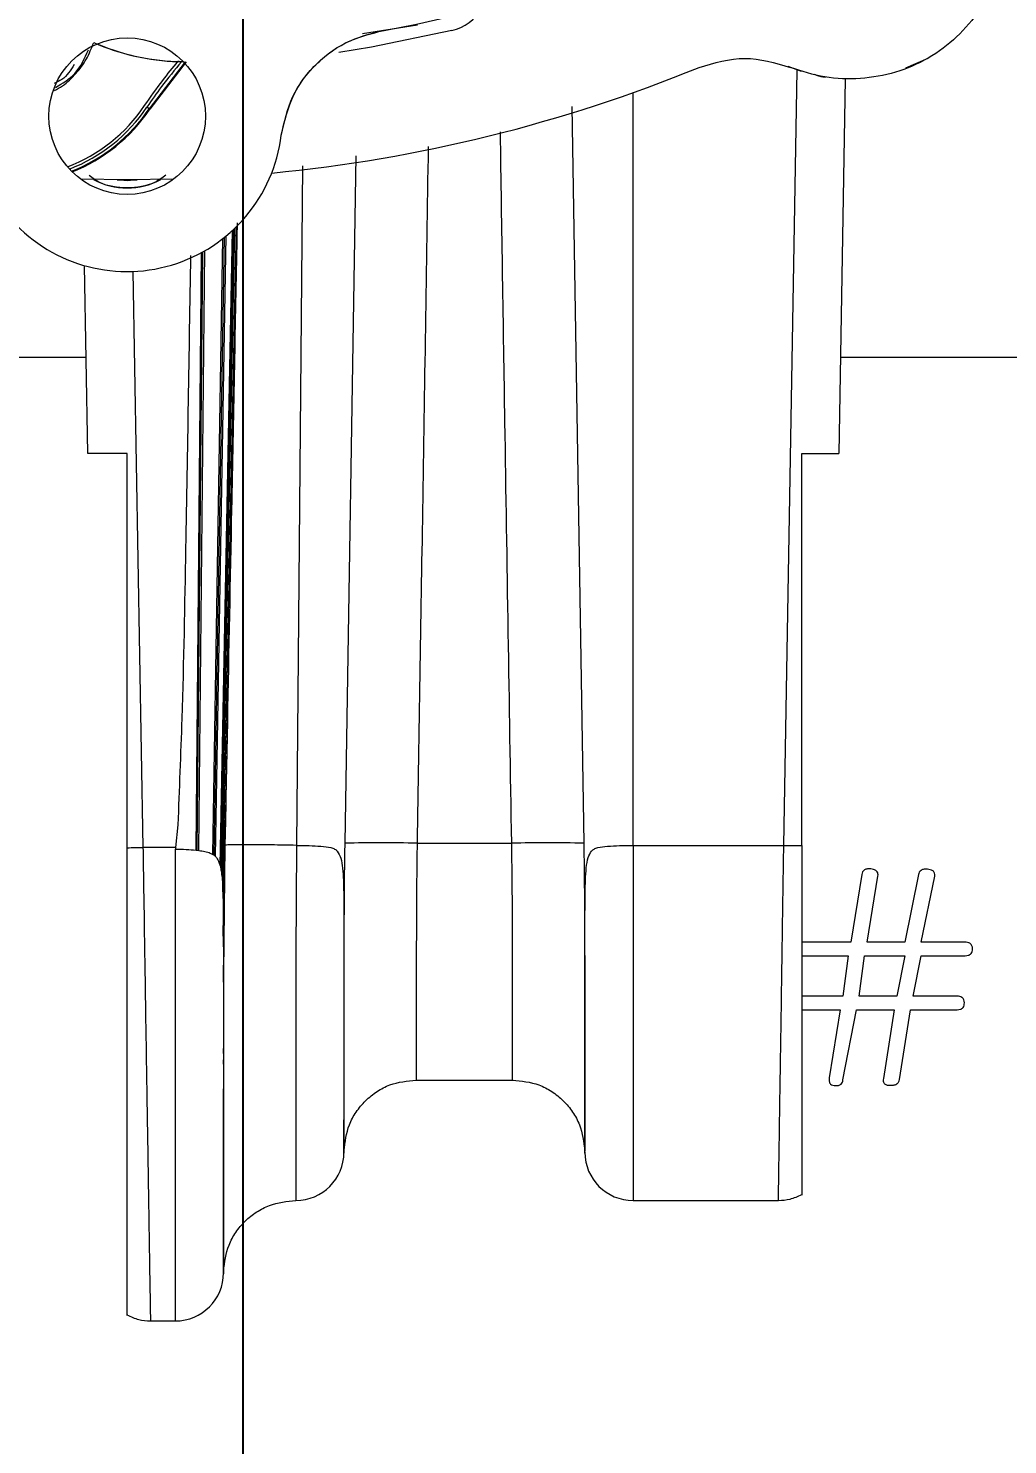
# Model space of a CAD drawing. Header units: millimetres. Extents: x 169 to 14583, y -399 to 10804.
# Drawn here: x 8147.2 to 8187.8, y 5255.4 to 5314.2 of the extents above; entities that cross this region are included whole.
import ezdxf

# ---------------------------------------------------------------- set-up
doc = ezdxf.new("R2010")
doc.units = ezdxf.units.MM
doc.header["$LTSCALE"] = 35
doc.layers.add('1', color=70, linetype='Continuous')
doc.styles.add('SLDTEXTSTYLE2', font='TXT', dxfattribs={"width": 0.7})
doc.dimstyles.new('SLDDIMSTYLE3', dxfattribs={"dimtxt": 105.988363, "dimasz": 26.25, "dimexe": 0, "dimexo": 0.0625, "dimgap": 26.497091, "dimtad": 1, "dimrnd": 1e-09, "dimzin": 12, "dimdsep": 46, "dimtxsty": 'SLDTEXTSTYLE2', "dimsah": 1, "dimcen": 0.09, "dimadec": 0, "dimazin": 3, "dimtfac": 1, "dimtdec": 3, "dimtofl": 0, "dimtmove": 0, "dimatfit": 3, "dimfxl": 0, "dimfrac": 2, "dimtolj": 1, "dimtzin": 12, "dimarcsym": 0})
doc.dimstyles.new('SLDDIMSTYLE5', dxfattribs={"dimtxt": 105.988363, "dimasz": 26.25, "dimexe": 0, "dimexo": 0.0625, "dimgap": 26.497091, "dimtad": 1, "dimdec": 0, "dimrnd": 1e-09, "dimzin": 12, "dimdsep": 46, "dimtxsty": 'SLDTEXTSTYLE2', "dimsah": 1, "dimcen": 0.09, "dimadec": 0, "dimazin": 3, "dimtfac": 1, "dimtdec": 3, "dimtofl": 0, "dimtmove": 0, "dimatfit": 3, "dimfxl": 0, "dimfrac": 2, "dimtolj": 1, "dimtzin": 12, "dimarcsym": 0})

# ---------------------------------------------------------------- blocks, each defined once
blk = doc.blocks.new('_D_38')
at = {"layer": '1'}
for p, q in [((8156.079, 5335.518), (8156.079, 4480.018)), ((6541.279, 5040.018), (6541.279, 4480.018)), ((7207.029, 4709.487), (7490.329, 4709.487)), ((7490.329, 4547.429), (7207.029, 4547.429)), ((6541.279, 4515.018), (8156.079, 4515.018))]:
    blk.add_line(p, q, dxfattribs=at)
for centre, start, end in [((7207.029, 4628.458), 90, 270), ((7490.329, 4628.458), 270, 90)]:
    blk.add_arc(centre, 81.029, start, end, dxfattribs=at)
for points in [[(6541.279, 4515.018), (6567.529, 4509.768), (6567.529, 4520.268)], [(8156.079, 4515.018), (8129.829, 4520.268), (8129.829, 4509.768)]]:
    blk.add_solid(points, dxfattribs=at)
at = {"layer": '1', "insert": (7207.029, 4686.095), "char_height": 92.6042, "attachment_point": 1, "style": 'SLDTEXTSTYLE2'}
blk.add_mtext('1615', dxfattribs=at)
blk = doc.blocks.new('_D_39')
at = {"layer": '1'}
for p, q in [((10336.279, 5511.018), (11734.619, 5511.018)), ((11699.619, 5511.018), (11699.619, 5088.118)), ((8051.635, 5088.118), (11734.619, 5088.118)), ((11699.619, 5088.118), (11699.619, 4698.415))]:
    blk.add_line(p, q, dxfattribs=at)
for points in [[(11699.619, 5511.018), (11694.369, 5484.768), (11704.869, 5484.768)], [(11699.619, 5088.118), (11704.869, 5114.368), (11694.369, 5114.368)]]:
    blk.add_solid(points, dxfattribs=at)
at = {"layer": '1', "insert": (11580.246, 4698.415), "char_height": 92.6042, "attachment_point": 1, "rotation": 90, "style": 'SLDTEXTSTYLE2'}
blk.add_mtext('423', dxfattribs=at)
blk = doc.blocks.new('_D_42')
at = {"layer": '1'}
for p, q in [((6541.279, 5209.24), (7741.279, 5209.24)), ((7741.279, 5209.24), (8175.501, 5209.24))]:
    blk.add_line(p, q, dxfattribs=at)
for points in [[(6541.279, 5209.24), (6567.529, 5203.99), (6567.529, 5214.49)], [(7741.279, 5209.24), (7715.029, 5214.49), (7715.029, 5203.99)]]:
    blk.add_solid(points, dxfattribs=at)
at = {"layer": '1', "insert": (7892.2, 5328.613), "char_height": 92.6042, "attachment_point": 1, "style": 'SLDTEXTSTYLE2'}
blk.add_mtext('1200', dxfattribs=at)

msp = doc.modelspace()

# ---------------------------------------------------------------- linework, layer by layer
at = {"color": 7, "linetype": 'Continuous', "lineweight": 18}
for p, q in [((8163.326, 5314.294), (8161.043, 5313.93)), ((8153.69, 5312.777), (8152.194, 5310.826)), ((8153.731, 5312.777), (8152.219, 5310.809)), ((8178.704, 5312.588), (8179.253, 5312.38)), ((8183.606, 5312.529), (8184.524, 5312.924)), ((8178.536, 5280.256), (8179.098, 5312.433)), ((8181.091, 5312.059), (8180.82, 5296.518)), ((8172.279, 5280.256), (8172.279, 5311.494)), ((8152.194, 5310.826), (8152.097, 5310.892)), ((8152.219, 5310.809), (8152.194, 5310.826)), ((8152.219, 5310.809), (8152.222, 5310.806)), ((8169.733, 5310.922), (8170.233, 5280.343)), ((8158.554, 5308.461), (8158.302, 5280.256)), ((8160.324, 5280.343), (8160.79, 5308.866)), ((8150.861, 5307.871), (8151.697, 5307.871)), ((8151.279, 5307.838), (8150.861, 5307.871)), ((8151.697, 5307.871), (8151.279, 5307.838)), ((8151.279, 5307.838), (8151.279, 5307.87)), ((8154.884, 5279.849), (8155.316, 5305.49)), ((8154.939, 5279.8), (8155.387, 5305.548)), ((8155.133, 5279.426), (8155.645, 5305.773)), ((8155.18, 5279.218), (8155.71, 5305.834)), ((8155.208, 5279.023), (8155.751, 5305.873)), ((8155.25, 5278.408), (8155.818, 5305.938)), ((8155.251, 5278.346), (8155.821, 5305.942)), ((8155.252, 5278.322), (8155.823, 5305.943)), ((8154.255, 5280.043), (8154.51, 5304.938)), ((8154.835, 5279.882), (8155.252, 5305.439)), ((8149.65, 5296.518), (8149.514, 5304.316)), ((8154.138, 5280.057), (8154.361, 5304.854)), ((8154.188, 5280.051), (8154.425, 5304.889)), ((8151.518, 5304.074), (8151.935, 5280.169)), ((8120.561, 5300.518), (8149.58, 5300.518)), ((8180.89, 5300.518), (8226.279, 5300.518)), ((8151.279, 5296.518), (8149.65, 5296.518)), ((8151.279, 5280.159), (8151.279, 5296.518)), ((8179.279, 5296.518), (8180.82, 5296.518)), ((8179.279, 5280.246), (8179.279, 5296.518)), ((8155.269, 5276.627), (8155.452, 5285.399)), ((8155.269, 5276.483), (8155.385, 5282.05)), ((8153.301, 5280.169), (8153.395, 5281.102)), ((8155.3, 5276.254), (8155.35, 5280.267)), ((8158.302, 5280.256), (8158.279, 5275.757)), ((8163.316, 5280.343), (8167.242, 5280.343)), ((8172.279, 5280.256), (8178.536, 5280.256)), ((8172.279, 5280.256), (8172.279, 5265.518)), ((8153.301, 5280.169), (8151.935, 5280.169)), ((8153.279, 5260.518), (8153.279, 5280.099)), ((8154.138, 5280.057), (8154.188, 5280.051)), ((8154.188, 5280.051), (8154.255, 5280.043)), ((8154.835, 5279.882), (8154.884, 5279.849)), ((8154.884, 5279.849), (8154.939, 5279.8)), ((8155.133, 5279.426), (8155.18, 5279.218)), ((8155.18, 5279.218), (8155.208, 5279.023)), ((8181.772, 5279.052), (8181.324, 5276.238)), ((8184.128, 5279.042), (8183.567, 5276.238)), ((8181.997, 5276.238), (8182.445, 5278.982)), ((8184.24, 5276.238), (8184.801, 5278.982)), ((8160.271, 5278.122), (8160.276, 5276.952)), ((8160.29, 5276.696), (8160.297, 5278.018)), ((8160.297, 5278.018), (8160.298, 5278.12)), ((8170.26, 5278.12), (8170.26, 5278.018)), ((8170.26, 5278.018), (8170.267, 5276.782)), ((8170.282, 5276.952), (8170.286, 5278.122)), ((8160.276, 5276.791), (8160.277, 5274.502)), ((8170.28, 5274.502), (8170.282, 5276.791)), ((8155.274, 5274.979), (8155.301, 5276.251)), ((8155.299, 5275.909), (8155.301, 5276.249)), ((8181.324, 5276.238), (8179.268, 5276.238)), ((8183.567, 5276.238), (8181.997, 5276.238)), ((8186.055, 5276.238), (8184.24, 5276.238)), ((8155.275, 5274.757), (8155.299, 5275.906)), ((8155.275, 5274.584), (8155.297, 5275.649)), ((8155.289, 5273.436), (8155.297, 5275.646)), ((8155.297, 5275.652), (8155.299, 5275.903)), ((8179.265, 5275.677), (8181.212, 5275.677)), ((8181.212, 5275.677), (8180.987, 5273.995)), ((8181.66, 5273.995), (8181.885, 5275.677)), ((8181.885, 5275.677), (8183.567, 5275.677)), ((8183.567, 5275.677), (8183.23, 5273.995)), ((8183.903, 5273.995), (8184.24, 5275.677)), ((8184.24, 5275.677), (8186.066, 5275.677)), ((8180.987, 5273.995), (8179.279, 5273.995)), ((8183.23, 5273.995), (8181.66, 5273.995)), ((8185.74, 5273.995), (8183.903, 5273.995)), ((8155.286, 5272.04), (8155.289, 5273.436)), ((8179.279, 5273.434), (8180.875, 5273.434)), ((8180.875, 5273.434), (8180.426, 5270.605)), ((8180.987, 5270.523), (8181.548, 5273.434)), ((8181.548, 5273.434), (8183.118, 5273.434)), ((8183.118, 5273.434), (8182.67, 5270.583)), ((8183.343, 5270.535), (8183.791, 5273.434)), ((8183.791, 5273.434), (8185.738, 5273.434)), ((8155.277, 5271.619), (8155.286, 5272.04)), ((8155.285, 5271.559), (8155.286, 5272.037)), ((8155.277, 5271.173), (8155.285, 5271.557)), ((8155.283, 5268.782), (8155.285, 5271.555)), ((8163.259, 5270.518), (8167.298, 5270.518)), ((8155.278, 5268.542), (8155.283, 5268.782)), ((8155.278, 5268.24), (8155.283, 5268.467)), ((8155.282, 5267.185), (8155.282, 5268.467)), ((8155.283, 5268.468), (8155.283, 5268.781)), ((8160.278, 5267.485), (8160.28, 5267.571)), ((8170.279, 5267.485), (8170.277, 5267.571)), ((8172.279, 5265.518), (8178.313, 5265.518)), ((8155.278, 5262.479), (8155.28, 5262.581)), ((8155.28, 5262.581), (8155.28, 5262.615)), ((8152.244, 5260.518), (8153.279, 5260.518))]:
    msp.add_line(p, q, dxfattribs=at)
at = {"color": 7, "linetype": 'Continuous', "lineweight": 18, "flags": 128}
for points in [[(8164.75, 5314.073), (8161.423, 5313.381), (8160.059, 5313.155)], [(8153.203, 5307.899), (8151.279, 5307.87), (8149.36, 5307.899)], [(8155.35, 5280.267), (8155.37, 5281.265), (8155.385, 5282.049)], [(8155.277, 5271.619), (8155.277, 5271.563), (8155.277, 5271.507), (8155.277, 5271.451), (8155.277, 5271.395), (8155.277, 5271.339), (8155.277, 5271.284), (8155.277, 5271.229), (8155.277, 5271.173)], [(8155.278, 5268.542), (8155.278, 5268.504), (8155.278, 5268.466), (8155.278, 5268.428), (8155.278, 5268.39), (8155.278, 5268.352), (8155.278, 5268.315), (8155.278, 5268.277), (8155.278, 5268.24)], [(8160.28, 5267.57), (8160.28, 5267.571), (8160.28, 5267.571), (8160.28, 5267.572), (8160.28, 5267.573), (8160.28, 5267.574), (8160.28, 5267.575), (8160.28, 5267.577), (8160.28, 5267.579)], [(8155.28, 5262.615), (8155.28, 5262.652), (8155.281, 5262.724), (8155.281, 5262.851), (8155.281, 5263.052), (8155.281, 5263.337), (8155.281, 5263.422), (8155.281, 5263.446), (8155.281, 5263.454), (8155.281, 5263.457), (8155.281, 5263.457), (8155.281, 5263.458), (8155.281, 5263.458), (8155.281, 5263.458), (8155.281, 5263.458), (8155.281, 5263.458), (8155.281, 5263.458), (8155.281, 5263.458), (8155.281, 5263.458), (8155.281, 5263.604), (8155.281, 5263.671), (8155.281, 5263.725), (8155.281, 5263.725), (8155.281, 5263.726), (8155.281, 5263.73), (8155.281, 5263.743), (8155.281, 5263.794), (8155.281, 5263.88), (8155.281, 5264.003), (8155.281, 5264.657), (8155.281, 5265.397), (8155.282, 5266.24), (8155.282, 5267.185)]]:
    msp.add_lwpolyline(points, dxfattribs=at)
at = {"color": 7, "linetype": 'Continuous', "lineweight": 18}
msp.add_circle((8151.279, 5310.518), 3.25, dxfattribs=at)
for centre, radius, start, end in [((8151.279, 5370.518), 57.448, 280.48191, 305.86792), ((8164.279, 5316.048), 2.031, 283.42326, 328.65562), ((8153.699, 5322.277), 9.5, 246.37291, 268.11999), ((8153.699, 5322.277), 9.5, 247.25016, 269.02287), ((8151.279, 5370.518), 62.648, 275.49628, 292.27012), ((8146.398, 5314.731), 6.757, 290.828, 326.03718), ((8146.398, 5314.731), 6.872, 291.18544, 326.0329), ((8146.398, 5314.731), 6.989, 291.57989, 326.0329), ((8146.398, 5314.731), 7.019, 291.68612, 326.03171), ((8151.279, 5310.518), 6.448, 220.15335, 352.94888), ((8151.279, 5310.518), 2.979, 242.10205, 297.89795), ((8161.82, 5229.925), 50.441, 88.3006, 91.6994), ((8168.738, 5229.925), 50.441, 88.3006, 91.6994), ((8180.42, 5387.576), 107.337, 268.99462, 269.39097), ((8150.027, 5389.104), 108.952, 270.65815, 271.00353), ((8158.279, 5267.518), 2, 270, 0), ((8172.279, 5267.518), 2, 180, 269.99998), ((8153.279, 5262.518), 2, 270, 0)]:
    msp.add_arc(centre, radius, start, end, dxfattribs=at)
for centre, major_axis, ratio, start_param, end_param in [((8153.258, 5279.979), (0.797, 2.524), 0.006147, 1.4974, 1.525106), ((8155.274, 5274.591), (-0.001, 0.762), 0.00078, 4.932635, 5.247413)]:
    msp.add_ellipse(centre, major_axis=major_axis, ratio=ratio, start_param=start_param, end_param=end_param, dxfattribs=at)
for points, knots in [([(8187.72, 5317.684), (8187.62, 5317.199), (8187.419, 5316.23), (8186.707, 5314.912), (8185.751, 5313.772), (8184.559, 5312.875), (8183.186, 5312.29), (8181.721, 5312.033), (8180.223, 5312.076), (8179.283, 5312.387), (8178.814, 5312.542)], [0, 0, 0, 0, 0.124926, 0.250041, 0.375152, 0.500005, 0.624845, 0.749947, 0.875068, 1, 1, 1, 1]), ([(8157.678, 5309.726), (8157.802, 5310.278), (8158.049, 5311.381), (8159.089, 5312.753), (8160.369, 5313.671), (8161.321, 5313.921), (8161.73, 5314.028)], [0, 0, 0, 0, 0.266633, 0.533268, 0.799878, 1, 1, 1, 1]), ([(8157.678, 5309.726), (8157.811, 5310.305), (8158.076, 5311.463), (8159.13, 5312.777), (8160.381, 5313.665), (8161.28, 5313.907), (8161.73, 5314.028)], [0, 0, 0, 0, 0.279825, 0.559553, 0.779763, 1, 1, 1, 1]), ([(8148.268, 5311.584), (8148.38, 5311.646), (8148.709, 5311.829), (8149.162, 5312.272), (8149.614, 5312.875), (8149.799, 5313.341), (8149.891, 5313.574)], [0, 0, 0, 0, 0.145128, 0.430086, 0.715043, 1, 1, 1, 1]), ([(8148.303, 5311.709), (8148.593, 5311.882), (8149.214, 5312.252), (8149.512, 5312.915), (8149.67, 5313.268)], [0, 0, 0, 0, 0.466845, 1, 1, 1, 1]), ([(8149.082, 5312.66), (8148.932, 5312.425), (8148.717, 5312.087), (8148.359, 5311.926), (8148.249, 5311.876)], [0, 0, 0, 0, 0.693905, 1, 1, 1, 1]), ([(8152.002, 5310.956), (8152.247, 5311.308), (8152.684, 5311.936), (8153.173, 5312.524), (8153.387, 5312.782)], [0, 0, 0, 0, 0.560737, 1, 1, 1, 1]), ([(8153.537, 5312.779), (8153.253, 5312.438), (8152.746, 5311.829), (8152.296, 5311.178), (8152.097, 5310.892)], [0, 0, 0, 0, 0.5599844, 1, 1, 1, 1]), ([(8153.623, 5312.778), (8153.578, 5312.778), (8153.499, 5312.779), (8153.421, 5312.781), (8153.387, 5312.782)], [0, 0, 0, 0, 0.559952, 1, 1, 1, 1]), ([(8175.021, 5312.543), (8175.653, 5312.729), (8176.917, 5313.102), (8178.181, 5312.729), (8178.814, 5312.542)], [0, 0, 0, 0, 0.500018, 1, 1, 1, 1]), ([(8179.805, 5312.259), (8179.922, 5312.213), (8180.083, 5312.151), (8180.253, 5312.146), (8180.299, 5312.145)], [0, 0, 0, 0, 0.730852, 1, 1, 1, 1]), ([(8167.242, 5280.343), (8167.147, 5286.173), (8166.988, 5296.014), (8166.835, 5305.854), (8166.772, 5309.865)], [0, 0, 0, 0, 0.5924469, 1, 1, 1, 1]), ([(8163.775, 5309.264), (8163.697, 5304.241), (8163.547, 5294.6), (8163.39, 5284.96), (8163.316, 5280.343)], [0, 0, 0, 0, 0.521075, 1, 1, 1, 1]), ([(8151.279, 5307.539), (8150.879, 5307.566), (8150.299, 5307.606), (8149.845, 5307.949), (8149.704, 5308.056)], [0, 0, 0, 0, 0.690041, 1, 1, 1, 1]), ([(8152.882, 5308.075), (8152.732, 5307.961), (8152.269, 5307.609), (8151.678, 5307.567), (8151.279, 5307.539)], [0, 0, 0, 0, 0.3240475, 1, 1, 1, 1]), ([(8155.452, 5285.399), (8155.51, 5288.336), (8155.604, 5293.141), (8155.734, 5299.722), (8155.812, 5303.681), (8155.853, 5305.772), (8155.859, 5306.086)], [0, 0, 0, 0, 0.425934, 0.696768, 0.954465, 1, 1, 1, 1]), ([(8153.395, 5281.102), (8153.454, 5282.576), (8153.608, 5286.405), (8153.753, 5294.286), (8153.857, 5300.692), (8153.923, 5304.742)], [0, 0, 0, 0, 0.18714, 0.486088, 1, 1, 1, 1]), ([(8155.385, 5282.05), (8155.393, 5282.427), (8155.405, 5283.05), (8155.423, 5283.92), (8155.437, 5284.659), (8155.447, 5285.153), (8155.452, 5285.399)], [0, 0, 0, 0, 0.337958, 0.558048, 0.779317, 1, 1, 1, 1]), ([(8158.302, 5280.256), (8157.948, 5280.262), (8157.215, 5280.275), (8156.258, 5280.283), (8155.561, 5280.281), (8155.419, 5280.271), (8155.35, 5280.267)], [0, 0, 0, 0, 0.24139, 0.500001, 0.758612, 1, 1, 1, 1]), ([(8158.302, 5280.256), (8158.483, 5280.254), (8158.838, 5280.251), (8159.332, 5280.22), (8159.677, 5280.189), (8159.891, 5280.118), (8159.966, 5280.05), (8160.001, 5280.02)], [0, 0, 0, 0, 0.260771, 0.511231, 0.771353, 0.895828, 1, 1, 1, 1]), ([(8160.298, 5278.12), (8160.301, 5278.513), (8160.307, 5279.251), (8160.319, 5279.996), (8160.324, 5280.343)], [0, 0, 0, 0, 0.533415, 1, 1, 1, 1]), ([(8163.316, 5280.343), (8163.308, 5279.83), (8163.289, 5278.596), (8163.284, 5277.049), (8163.282, 5275.803), (8163.281, 5274.635), (8163.28, 5273.897), (8163.28, 5273.381)], [0, 0, 0, 0, 0.1985875, 0.4769365, 0.6164837, 0.7313291, 1, 1, 1, 1]), ([(8167.277, 5273.381), (8167.277, 5273.892), (8167.277, 5274.55), (8167.276, 5275.484), (8167.275, 5276.09), (8167.272, 5277.185), (8167.268, 5278.635), (8167.249, 5279.844), (8167.242, 5280.343)], [0, 0, 0, 0, 0.266223, 0.343037, 0.423139, 0.5327, 0.806799, 1, 1, 1, 1]), ([(8170.233, 5280.343), (8170.239, 5279.979), (8170.25, 5279.234), (8170.256, 5278.497), (8170.26, 5278.12)], [0, 0, 0, 0, 0.489092, 1, 1, 1, 1]), ([(8170.557, 5280.02), (8170.59, 5280.05), (8170.664, 5280.117), (8170.871, 5280.186), (8171.215, 5280.219), (8171.718, 5280.251), (8172.09, 5280.255), (8172.279, 5280.256)], [0, 0, 0, 0, 0.101301, 0.221129, 0.471704, 0.731269, 1, 1, 1, 1]), ([(8178.313, 5265.518), (8178.314, 5265.568), (8178.316, 5265.67), (8178.326, 5266.364), (8178.338, 5267.164), (8178.35, 5267.91), (8178.363, 5268.792), (8178.38, 5269.961), (8178.406, 5271.586), (8178.441, 5273.882), (8178.485, 5276.83), (8178.518, 5279.065), (8178.536, 5280.256)], [0, 0, 0, 0, 0.119962, 0.243258, 0.306232, 0.370043, 0.43469, 0.500174, 0.596678, 0.712167, 0.846618, 1, 1, 1, 1]), ([(8179.279, 5280.246), (8179.279, 5279.297), (8179.279, 5277.397), (8179.279, 5274.668), (8179.279, 5272.155), (8179.279, 5269.95), (8179.279, 5268.147), (8179.279, 5266.784), (8179.279, 5266.006), (8179.279, 5265.677), (8179.279, 5265.77), (8179.279, 5265.772)], [0, 0, 0, 0, 0.124199, 0.248547, 0.373114, 0.497787, 0.622604, 0.747501, 0.872494, 0.997563, 1, 1, 1, 1]), ([(8151.279, 5260.786), (8151.279, 5260.779), (8151.279, 5260.657), (8151.279, 5261.111), (8151.279, 5262.182), (8151.279, 5264.021), (8151.279, 5266.443), (8151.279, 5269.391), (8151.279, 5272.74), (8151.279, 5276.373), (8151.279, 5278.898), (8151.279, 5280.159)], [0, 0, 0, 0, 0.0070029, 0.1319489, 0.2567166, 0.3812068, 0.5055218, 0.6294921, 0.7532651, 0.8767268, 1, 1, 1, 1]), ([(8151.935, 5280.169), (8151.948, 5279.349), (8151.973, 5277.758), (8152.018, 5274.829), (8152.057, 5272.312), (8152.09, 5270.239), (8152.109, 5269.053), (8152.126, 5267.998), (8152.141, 5267.068), (8152.165, 5265.534), (8152.195, 5263.622), (8152.223, 5261.823), (8152.241, 5260.717), (8152.243, 5260.586), (8152.244, 5260.521)], [0, 0, 0, 0, 0.079288, 0.153816, 0.288409, 0.336993, 0.382528, 0.425014, 0.464451, 0.500837, 0.630932, 0.757697, 0.881133, 1, 1, 1, 1]), ([(8153.279, 5280.099), (8153.431, 5280.097), (8153.729, 5280.094), (8154.004, 5280.069), (8154.138, 5280.057)], [0, 0, 0, 0, 0.5120351, 1, 1, 1, 1]), ([(8154.255, 5280.043), (8154.34, 5280.03), (8154.471, 5280.01), (8154.623, 5279.971), (8154.735, 5279.935), (8154.801, 5279.9), (8154.835, 5279.882)], [0, 0, 0, 0, 0.3844245, 0.5892588, 0.781439, 1, 1, 1, 1]), ([(8154.939, 5279.8), (8154.967, 5279.766), (8155.017, 5279.708), (8155.067, 5279.61), (8155.105, 5279.52), (8155.123, 5279.458), (8155.133, 5279.426)], [0, 0, 0, 0, 0.331206, 0.576435, 0.786373, 1, 1, 1, 1]), ([(8160.001, 5280.02), (8160.056, 5279.926), (8160.17, 5279.732), (8160.249, 5279.136), (8160.261, 5278.637), (8160.269, 5278.292)], [0, 0, 0, 0, 0.225876, 0.464974, 1, 1, 1, 1]), ([(8170.288, 5278.292), (8170.296, 5278.643), (8170.308, 5279.154), (8170.392, 5279.746), (8170.505, 5279.934), (8170.557, 5280.02)], [0, 0, 0, 0, 0.543874, 0.791908, 1, 1, 1, 1]), ([(8182.153, 5279.278), (8182.106, 5279.281), (8182.014, 5279.286), (8181.886, 5279.249), (8181.8, 5279.159), (8181.782, 5279.088), (8181.772, 5279.052)], [0, 0, 0, 0, 0.280247, 0.559744, 0.77937, 1, 1, 1, 1]), ([(8182.153, 5279.278), (8182.106, 5279.281), (8182.014, 5279.286), (8181.886, 5279.249), (8181.8, 5279.159), (8181.782, 5279.088), (8181.772, 5279.052)], [0, 0, 0, 0, 0.280247, 0.559744, 0.77937, 1, 1, 1, 1]), ([(8182.153, 5279.278), (8182.106, 5279.281), (8182.014, 5279.286), (8181.886, 5279.249), (8181.8, 5279.159), (8181.782, 5279.088), (8181.772, 5279.052)], [0, 0, 0, 0, 0.280247, 0.559744, 0.77937, 1, 1, 1, 1]), ([(8182.153, 5279.278), (8182.106, 5279.281), (8182.014, 5279.286), (8181.886, 5279.249), (8181.8, 5279.159), (8181.782, 5279.088), (8181.772, 5279.052)], [0, 0, 0, 0, 0.280247, 0.559744, 0.77937, 1, 1, 1, 1]), ([(8182.153, 5279.278), (8182.106, 5279.281), (8182.014, 5279.286), (8181.886, 5279.249), (8181.8, 5279.159), (8181.782, 5279.088), (8181.772, 5279.052)], [0, 0, 0, 0, 0.280247, 0.559744, 0.77937, 1, 1, 1, 1]), ([(8182.153, 5279.278), (8182.106, 5279.281), (8182.014, 5279.286), (8181.886, 5279.249), (8181.8, 5279.159), (8181.782, 5279.088), (8181.772, 5279.052)], [0, 0, 0, 0, 0.280247, 0.559744, 0.77937, 1, 1, 1, 1]), ([(8182.153, 5279.278), (8182.106, 5279.281), (8182.014, 5279.286), (8181.886, 5279.249), (8181.8, 5279.159), (8181.782, 5279.088), (8181.772, 5279.052)], [0, 0, 0, 0, 0.280247, 0.559744, 0.77937, 1, 1, 1, 1]), ([(8182.445, 5278.982), (8182.448, 5279.012), (8182.452, 5279.072), (8182.421, 5279.159), (8182.324, 5279.25), (8182.223, 5279.267), (8182.153, 5279.278)], [0, 0, 0, 0, 0.187347, 0.374475, 0.56118, 1, 1, 1, 1]), ([(8182.445, 5278.982), (8182.448, 5279.012), (8182.452, 5279.072), (8182.421, 5279.159), (8182.324, 5279.25), (8182.223, 5279.267), (8182.153, 5279.278)], [0, 0, 0, 0, 0.187347, 0.374475, 0.56118, 1, 1, 1, 1]), ([(8182.445, 5278.982), (8182.448, 5279.012), (8182.452, 5279.072), (8182.421, 5279.159), (8182.324, 5279.25), (8182.223, 5279.267), (8182.153, 5279.278)], [0, 0, 0, 0, 0.187347, 0.374475, 0.56118, 1, 1, 1, 1]), ([(8182.445, 5278.982), (8182.448, 5279.012), (8182.452, 5279.072), (8182.421, 5279.159), (8182.324, 5279.25), (8182.223, 5279.267), (8182.153, 5279.278)], [0, 0, 0, 0, 0.187347, 0.374475, 0.56118, 1, 1, 1, 1]), ([(8182.445, 5278.982), (8182.448, 5279.012), (8182.452, 5279.072), (8182.421, 5279.159), (8182.324, 5279.25), (8182.223, 5279.267), (8182.153, 5279.278)], [0, 0, 0, 0, 0.187347, 0.374475, 0.56118, 1, 1, 1, 1]), ([(8182.445, 5278.982), (8182.448, 5279.012), (8182.452, 5279.072), (8182.421, 5279.159), (8182.324, 5279.25), (8182.223, 5279.267), (8182.153, 5279.278)], [0, 0, 0, 0, 0.187347, 0.374475, 0.56118, 1, 1, 1, 1]), ([(8182.445, 5278.982), (8182.448, 5279.012), (8182.452, 5279.072), (8182.421, 5279.159), (8182.324, 5279.25), (8182.223, 5279.267), (8182.153, 5279.278)], [0, 0, 0, 0, 0.187347, 0.374475, 0.56118, 1, 1, 1, 1]), ([(8184.496, 5279.266), (8184.451, 5279.267), (8184.361, 5279.27), (8184.237, 5279.233), (8184.152, 5279.147), (8184.136, 5279.077), (8184.128, 5279.042)], [0, 0, 0, 0, 0.2803191, 0.5598356, 0.7794816, 1, 1, 1, 1]), ([(8184.496, 5279.266), (8184.451, 5279.267), (8184.361, 5279.27), (8184.237, 5279.233), (8184.152, 5279.147), (8184.136, 5279.077), (8184.128, 5279.042)], [0, 0, 0, 0, 0.2803191, 0.5598356, 0.7794816, 1, 1, 1, 1]), ([(8184.496, 5279.266), (8184.451, 5279.267), (8184.361, 5279.27), (8184.237, 5279.233), (8184.152, 5279.147), (8184.136, 5279.077), (8184.128, 5279.042)], [0, 0, 0, 0, 0.2803191, 0.5598356, 0.7794816, 1, 1, 1, 1]), ([(8184.496, 5279.266), (8184.451, 5279.267), (8184.361, 5279.27), (8184.237, 5279.233), (8184.152, 5279.147), (8184.136, 5279.077), (8184.128, 5279.042)], [0, 0, 0, 0, 0.2803191, 0.5598356, 0.7794816, 1, 1, 1, 1]), ([(8184.496, 5279.266), (8184.451, 5279.267), (8184.361, 5279.27), (8184.237, 5279.233), (8184.152, 5279.147), (8184.136, 5279.077), (8184.128, 5279.042)], [0, 0, 0, 0, 0.2803191, 0.5598356, 0.7794816, 1, 1, 1, 1]), ([(8184.496, 5279.266), (8184.451, 5279.267), (8184.361, 5279.27), (8184.237, 5279.233), (8184.152, 5279.147), (8184.136, 5279.077), (8184.128, 5279.042)], [0, 0, 0, 0, 0.2803191, 0.5598356, 0.7794816, 1, 1, 1, 1]), ([(8184.496, 5279.266), (8184.451, 5279.267), (8184.361, 5279.27), (8184.237, 5279.233), (8184.152, 5279.147), (8184.136, 5279.077), (8184.128, 5279.042)], [0, 0, 0, 0, 0.2803191, 0.5598356, 0.7794816, 1, 1, 1, 1]), ([(8184.801, 5278.982), (8184.803, 5279.023), (8184.807, 5279.085), (8184.769, 5279.157), (8184.683, 5279.244), (8184.579, 5279.256), (8184.496, 5279.266)], [0, 0, 0, 0, 0.2501959, 0.3762484, 0.5015302, 1, 1, 1, 1]), ([(8184.801, 5278.982), (8184.803, 5279.023), (8184.807, 5279.085), (8184.769, 5279.157), (8184.683, 5279.244), (8184.579, 5279.256), (8184.496, 5279.266)], [0, 0, 0, 0, 0.250196, 0.376248, 0.50153, 1, 1, 1, 1]), ([(8184.801, 5278.982), (8184.803, 5279.023), (8184.807, 5279.085), (8184.769, 5279.157), (8184.683, 5279.244), (8184.579, 5279.256), (8184.496, 5279.266)], [0, 0, 0, 0, 0.2501959, 0.3762484, 0.5015302, 1, 1, 1, 1]), ([(8184.801, 5278.982), (8184.803, 5279.023), (8184.807, 5279.085), (8184.769, 5279.157), (8184.683, 5279.244), (8184.579, 5279.256), (8184.496, 5279.266)], [0, 0, 0, 0, 0.2501959, 0.3762484, 0.5015302, 1, 1, 1, 1]), ([(8184.801, 5278.982), (8184.803, 5279.023), (8184.807, 5279.085), (8184.769, 5279.157), (8184.683, 5279.244), (8184.579, 5279.256), (8184.496, 5279.266)], [0, 0, 0, 0, 0.2501959, 0.3762484, 0.5015302, 1, 1, 1, 1]), ([(8184.801, 5278.982), (8184.803, 5279.023), (8184.807, 5279.085), (8184.769, 5279.157), (8184.683, 5279.244), (8184.579, 5279.256), (8184.496, 5279.266)], [0, 0, 0, 0, 0.2501959, 0.3762484, 0.5015302, 1, 1, 1, 1]), ([(8184.801, 5278.982), (8184.803, 5279.023), (8184.807, 5279.085), (8184.769, 5279.157), (8184.683, 5279.244), (8184.579, 5279.256), (8184.496, 5279.266)], [0, 0, 0, 0, 0.2501959, 0.3762484, 0.5015302, 1, 1, 1, 1]), ([(8155.208, 5279.023), (8155.215, 5278.957), (8155.227, 5278.847), (8155.237, 5278.688), (8155.245, 5278.549), (8155.248, 5278.455), (8155.25, 5278.408)], [0, 0, 0, 0, 0.334618, 0.55433, 0.777125, 1, 1, 1, 1]), ([(8155.25, 5278.408), (8155.25, 5278.396), (8155.251, 5278.375), (8155.251, 5278.354), (8155.251, 5278.346)], [0, 0, 0, 0, 0.590339, 1, 1, 1, 1]), ([(8155.251, 5278.346), (8155.252, 5278.341), (8155.252, 5278.333), (8155.252, 5278.325), (8155.252, 5278.322)], [0, 0, 0, 0, 0.581696, 1, 1, 1, 1]), ([(8155.252, 5278.322), (8155.255, 5278.173), (8155.26, 5277.897), (8155.263, 5277.479), (8155.266, 5277.063), (8155.268, 5276.775), (8155.269, 5276.627)], [0, 0, 0, 0, 0.263988, 0.487817, 0.737586, 1, 1, 1, 1]), ([(8160.269, 5278.292), (8160.27, 5278.267), (8160.27, 5278.229), (8160.271, 5278.181), (8160.271, 5278.149), (8160.271, 5278.13), (8160.271, 5278.122)], [0, 0, 0, 0, 0.4360512, 0.6724394, 0.8484503, 1, 1, 1, 1]), ([(8170.286, 5278.122), (8170.286, 5278.135), (8170.286, 5278.161), (8170.287, 5278.201), (8170.287, 5278.244), (8170.288, 5278.276), (8170.288, 5278.292)], [0, 0, 0, 0, 0.241981, 0.448871, 0.714105, 1, 1, 1, 1]), ([(8160.276, 5276.952), (8160.276, 5276.928), (8160.276, 5276.891), (8160.276, 5276.845), (8160.276, 5276.816), (8160.276, 5276.799), (8160.276, 5276.791)], [0, 0, 0, 0, 0.4487176, 0.687014, 0.8576134, 1, 1, 1, 1]), ([(8160.281, 5270.504), (8160.281, 5270.662), (8160.281, 5270.997), (8160.281, 5271.511), (8160.282, 5272.075), (8160.282, 5272.743), (8160.283, 5273.555), (8160.284, 5274.526), (8160.286, 5275.56), (8160.288, 5276.323), (8160.29, 5276.696)], [0, 0, 0, 0, 0.097229, 0.205537, 0.28976, 0.399157, 0.546724, 0.681088, 0.843617, 1, 1, 1, 1]), ([(8170.267, 5276.782), (8170.269, 5276.255), (8170.272, 5275.274), (8170.274, 5273.916), (8170.275, 5272.691), (8170.276, 5271.524), (8170.276, 5270.849), (8170.277, 5270.504)], [0, 0, 0, 0, 0.218192, 0.405764, 0.599822, 0.795451, 1, 1, 1, 1]), ([(8170.282, 5276.791), (8170.282, 5276.804), (8170.282, 5276.827), (8170.282, 5276.864), (8170.282, 5276.906), (8170.282, 5276.936), (8170.282, 5276.952)], [0, 0, 0, 0, 0.2288845, 0.4340599, 0.7048243, 1, 1, 1, 1]), ([(8155.269, 5276.627), (8155.269, 5276.599), (8155.269, 5276.551), (8155.269, 5276.503), (8155.269, 5276.483)], [0, 0, 0, 0, 0.581193, 1, 1, 1, 1]), ([(8155.269, 5276.483), (8155.27, 5276.313), (8155.271, 5276.031), (8155.273, 5275.64), (8155.274, 5275.309), (8155.274, 5275.089), (8155.274, 5274.979)], [0, 0, 0, 0, 0.337195, 0.557549, 0.778698, 1, 1, 1, 1]), ([(8186.371, 5275.957), (8186.368, 5276.003), (8186.362, 5276.094), (8186.274, 5276.197), (8186.162, 5276.234), (8186.091, 5276.237), (8186.055, 5276.238)], [0, 0, 0, 0, 0.2805, 0.558488, 0.779122, 1, 1, 1, 1]), ([(8186.371, 5275.957), (8186.368, 5276.003), (8186.362, 5276.094), (8186.274, 5276.197), (8186.162, 5276.234), (8186.091, 5276.237), (8186.055, 5276.238)], [0, 0, 0, 0, 0.2805, 0.558488, 0.779122, 1, 1, 1, 1]), ([(8186.371, 5275.957), (8186.368, 5276.003), (8186.362, 5276.094), (8186.274, 5276.197), (8186.162, 5276.234), (8186.091, 5276.237), (8186.055, 5276.238)], [0, 0, 0, 0, 0.2805, 0.558488, 0.779122, 1, 1, 1, 1]), ([(8186.371, 5275.957), (8186.368, 5276.003), (8186.362, 5276.094), (8186.274, 5276.197), (8186.162, 5276.234), (8186.091, 5276.237), (8186.055, 5276.238)], [0, 0, 0, 0, 0.2805, 0.558488, 0.779122, 1, 1, 1, 1]), ([(8186.371, 5275.957), (8186.368, 5276.003), (8186.362, 5276.094), (8186.274, 5276.197), (8186.162, 5276.234), (8186.091, 5276.237), (8186.055, 5276.238)], [0, 0, 0, 0, 0.2805, 0.558488, 0.779122, 1, 1, 1, 1]), ([(8186.371, 5275.957), (8186.368, 5276.003), (8186.362, 5276.094), (8186.274, 5276.197), (8186.162, 5276.234), (8186.091, 5276.237), (8186.055, 5276.238)], [0, 0, 0, 0, 0.2805, 0.558488, 0.779122, 1, 1, 1, 1]), ([(8186.371, 5275.957), (8186.368, 5276.003), (8186.362, 5276.094), (8186.274, 5276.197), (8186.162, 5276.234), (8186.091, 5276.237), (8186.055, 5276.238)], [0, 0, 0, 0, 0.2805, 0.558488, 0.779122, 1, 1, 1, 1]), ([(8158.279, 5275.757), (8158.279, 5275.028), (8158.279, 5273.572), (8158.279, 5271.586), (8158.279, 5269.809), (8158.279, 5268.293), (8158.279, 5267.077), (8158.279, 5266.176), (8158.279, 5265.667), (8158.279, 5265.457), (8158.279, 5265.518), (8158.279, 5265.518)], [0, 0, 0, 0, 0.124946, 0.249893, 0.374839, 0.499785, 0.624732, 0.749678, 0.874624, 0.99957, 1, 1, 1, 1]), ([(8186.066, 5275.677), (8186.11, 5275.679), (8186.198, 5275.684), (8186.313, 5275.747), (8186.364, 5275.853), (8186.369, 5275.923), (8186.371, 5275.957)], [0, 0, 0, 0, 0.280346, 0.559171, 0.779211, 1, 1, 1, 1]), ([(8186.066, 5275.677), (8186.11, 5275.679), (8186.198, 5275.684), (8186.313, 5275.747), (8186.364, 5275.853), (8186.369, 5275.923), (8186.371, 5275.957)], [0, 0, 0, 0, 0.280346, 0.559171, 0.779211, 1, 1, 1, 1]), ([(8186.066, 5275.677), (8186.11, 5275.679), (8186.198, 5275.684), (8186.313, 5275.747), (8186.364, 5275.853), (8186.369, 5275.923), (8186.371, 5275.957)], [0, 0, 0, 0, 0.280346, 0.559171, 0.779211, 1, 1, 1, 1]), ([(8186.066, 5275.677), (8186.11, 5275.679), (8186.198, 5275.684), (8186.313, 5275.747), (8186.364, 5275.853), (8186.369, 5275.923), (8186.371, 5275.957)], [0, 0, 0, 0, 0.280346, 0.559171, 0.779211, 1, 1, 1, 1]), ([(8186.066, 5275.677), (8186.11, 5275.679), (8186.198, 5275.684), (8186.313, 5275.747), (8186.364, 5275.853), (8186.369, 5275.923), (8186.371, 5275.957)], [0, 0, 0, 0, 0.280346, 0.559171, 0.779211, 1, 1, 1, 1]), ([(8186.066, 5275.677), (8186.11, 5275.679), (8186.198, 5275.684), (8186.313, 5275.747), (8186.364, 5275.853), (8186.369, 5275.923), (8186.371, 5275.957)], [0, 0, 0, 0, 0.280346, 0.559171, 0.779211, 1, 1, 1, 1]), ([(8186.066, 5275.677), (8186.11, 5275.679), (8186.198, 5275.684), (8186.313, 5275.747), (8186.364, 5275.853), (8186.369, 5275.923), (8186.371, 5275.957)], [0, 0, 0, 0, 0.280346, 0.559171, 0.779211, 1, 1, 1, 1]), ([(8155.275, 5274.757), (8155.275, 5274.724), (8155.275, 5274.667), (8155.275, 5274.609), (8155.275, 5274.584)], [0, 0, 0, 0, 0.56453, 1, 1, 1, 1]), ([(8155.275, 5274.584), (8155.275, 5274.242), (8155.276, 5273.68), (8155.277, 5272.916), (8155.277, 5272.266), (8155.277, 5271.839), (8155.277, 5271.619)], [0, 0, 0, 0, 0.335465, 0.552687, 0.769515, 1, 1, 1, 1]), ([(8160.277, 5274.502), (8160.277, 5274.454), (8160.277, 5274.378), (8160.277, 5274.282), (8160.277, 5274.211), (8160.277, 5274.167), (8160.277, 5274.146)], [0, 0, 0, 0, 0.40071, 0.629863, 0.81714, 1, 1, 1, 1]), ([(8170.28, 5274.146), (8170.28, 5274.179), (8170.28, 5274.236), (8170.28, 5274.324), (8170.28, 5274.41), (8170.28, 5274.471), (8170.28, 5274.502)], [0, 0, 0, 0, 0.2820223, 0.4885879, 0.7409611, 1, 1, 1, 1]), ([(8160.277, 5274.146), (8160.277, 5273.885), (8160.278, 5273.461), (8160.278, 5272.906), (8160.278, 5272.47), (8160.278, 5272.198), (8160.278, 5272.065)], [0, 0, 0, 0, 0.357325, 0.581663, 0.796649, 1, 1, 1, 1]), ([(8170.279, 5272.065), (8170.279, 5272.276), (8170.279, 5272.632), (8170.28, 5273.159), (8170.28, 5273.638), (8170.28, 5273.973), (8170.28, 5274.146)], [0, 0, 0, 0, 0.322017, 0.543287, 0.763693, 1, 1, 1, 1]), ([(8186.034, 5273.721), (8186.032, 5273.765), (8186.027, 5273.851), (8185.947, 5273.951), (8185.841, 5273.989), (8185.774, 5273.993), (8185.74, 5273.995)], [0, 0, 0, 0, 0.280092, 0.558927, 0.779053, 1, 1, 1, 1]), ([(8186.034, 5273.721), (8186.032, 5273.765), (8186.027, 5273.851), (8185.947, 5273.951), (8185.841, 5273.989), (8185.774, 5273.993), (8185.74, 5273.995)], [0, 0, 0, 0, 0.280092, 0.558927, 0.779053, 1, 1, 1, 1]), ([(8186.034, 5273.721), (8186.032, 5273.765), (8186.027, 5273.851), (8185.947, 5273.951), (8185.841, 5273.989), (8185.774, 5273.993), (8185.74, 5273.995)], [0, 0, 0, 0, 0.280092, 0.558927, 0.779053, 1, 1, 1, 1]), ([(8186.034, 5273.721), (8186.032, 5273.765), (8186.027, 5273.851), (8185.947, 5273.951), (8185.841, 5273.989), (8185.774, 5273.993), (8185.74, 5273.995)], [0, 0, 0, 0, 0.280092, 0.558927, 0.779053, 1, 1, 1, 1]), ([(8186.034, 5273.721), (8186.032, 5273.765), (8186.027, 5273.851), (8185.947, 5273.951), (8185.841, 5273.989), (8185.774, 5273.993), (8185.74, 5273.995)], [0, 0, 0, 0, 0.280092, 0.558927, 0.779053, 1, 1, 1, 1]), ([(8186.034, 5273.721), (8186.032, 5273.765), (8186.027, 5273.851), (8185.947, 5273.951), (8185.841, 5273.989), (8185.774, 5273.993), (8185.74, 5273.995)], [0, 0, 0, 0, 0.280092, 0.558927, 0.779053, 1, 1, 1, 1]), ([(8186.034, 5273.721), (8186.032, 5273.765), (8186.027, 5273.851), (8185.947, 5273.951), (8185.841, 5273.989), (8185.774, 5273.993), (8185.74, 5273.995)], [0, 0, 0, 0, 0.280092, 0.558927, 0.779053, 1, 1, 1, 1]), ([(8163.28, 5273.38), (8163.28, 5272.952), (8163.28, 5272.097), (8163.28, 5271.21), (8163.28, 5270.626), (8163.28, 5270.554), (8163.28, 5270.518)], [0, 0, 0, 0, 0.250044, 0.500087, 0.750131, 1, 1, 1, 1]), ([(8167.277, 5270.518), (8167.277, 5270.554), (8167.277, 5270.626), (8167.277, 5271.21), (8167.277, 5272.098), (8167.277, 5272.953), (8167.277, 5273.38)], [0, 0, 0, 0, 0.24989, 0.499926, 0.749963, 1, 1, 1, 1]), ([(8185.738, 5273.434), (8185.782, 5273.436), (8185.871, 5273.44), (8185.981, 5273.51), (8186.028, 5273.618), (8186.032, 5273.687), (8186.034, 5273.721)], [0, 0, 0, 0, 0.2803433, 0.5590446, 0.7791674, 1, 1, 1, 1]), ([(8185.738, 5273.434), (8185.782, 5273.436), (8185.871, 5273.44), (8185.981, 5273.51), (8186.028, 5273.618), (8186.032, 5273.687), (8186.034, 5273.721)], [0, 0, 0, 0, 0.2803433, 0.5590446, 0.7791674, 1, 1, 1, 1]), ([(8185.738, 5273.434), (8185.782, 5273.436), (8185.871, 5273.44), (8185.981, 5273.51), (8186.028, 5273.618), (8186.032, 5273.687), (8186.034, 5273.721)], [0, 0, 0, 0, 0.2803433, 0.5590446, 0.7791674, 1, 1, 1, 1]), ([(8185.738, 5273.434), (8185.782, 5273.436), (8185.871, 5273.44), (8185.981, 5273.51), (8186.028, 5273.618), (8186.032, 5273.687), (8186.034, 5273.721)], [0, 0, 0, 0, 0.2803433, 0.5590446, 0.7791674, 1, 1, 1, 1]), ([(8185.738, 5273.434), (8185.782, 5273.436), (8185.871, 5273.44), (8185.981, 5273.51), (8186.028, 5273.618), (8186.032, 5273.687), (8186.034, 5273.721)], [0, 0, 0, 0, 0.2803433, 0.5590446, 0.7791674, 1, 1, 1, 1]), ([(8185.738, 5273.434), (8185.782, 5273.436), (8185.871, 5273.44), (8185.981, 5273.51), (8186.028, 5273.618), (8186.032, 5273.687), (8186.034, 5273.721)], [0, 0, 0, 0, 0.2803433, 0.5590446, 0.7791674, 1, 1, 1, 1]), ([(8185.738, 5273.434), (8185.782, 5273.436), (8185.871, 5273.44), (8185.981, 5273.51), (8186.028, 5273.618), (8186.032, 5273.687), (8186.034, 5273.721)], [0, 0, 0, 0, 0.2803433, 0.5590446, 0.7791674, 1, 1, 1, 1]), ([(8160.278, 5272.065), (8160.278, 5272.05), (8160.278, 5272.027), (8160.278, 5271.999), (8160.278, 5271.982), (8160.278, 5271.973), (8160.278, 5271.969)], [0, 0, 0, 0, 0.471329, 0.712158, 0.873296, 1, 1, 1, 1]), ([(8170.279, 5271.969), (8170.279, 5271.976), (8170.279, 5271.989), (8170.279, 5272.011), (8170.279, 5272.036), (8170.279, 5272.055), (8170.279, 5272.065)], [0, 0, 0, 0, 0.20697, 0.408858, 0.688425, 1, 1, 1, 1]), ([(8160.278, 5271.969), (8160.278, 5271.732), (8160.278, 5271.272), (8160.278, 5270.548), (8160.278, 5269.73), (8160.278, 5268.881), (8160.278, 5268.172), (8160.278, 5267.612), (8160.278, 5267.531), (8160.278, 5267.485)], [0, 0, 0, 0, 0.08625, 0.167744, 0.287907, 0.444389, 0.608681, 0.773418, 1, 1, 1, 1]), ([(8170.279, 5267.485), (8170.279, 5267.548), (8170.279, 5267.66), (8170.279, 5268.455), (8170.279, 5269.509), (8170.279, 5270.713), (8170.279, 5271.61), (8170.279, 5271.969)], [0, 0, 0, 0, 0.262572, 0.468387, 0.669408, 0.867898, 1, 1, 1, 1]), ([(8155.277, 5271.173), (8155.277, 5270.858), (8155.277, 5270.355), (8155.278, 5269.662), (8155.278, 5269.095), (8155.278, 5268.72), (8155.278, 5268.542)], [0, 0, 0, 0, 0.341516, 0.544275, 0.784016, 1, 1, 1, 1]), ([(8160.28, 5267.57), (8160.326, 5267.943), (8160.396, 5268.516), (8160.774, 5269.202), (8161.162, 5269.673), (8161.639, 5270.052), (8162.332, 5270.419), (8162.906, 5270.479), (8163.279, 5270.518)], [0, 0, 0, 0, 0.2397271, 0.3685515, 0.5000361, 0.6315148, 0.7603225, 1, 1, 1, 1]), ([(8160.28, 5267.579), (8160.28, 5267.651), (8160.28, 5267.767), (8160.28, 5268.21), (8160.28, 5268.913), (8160.281, 5269.782), (8160.281, 5270.504)], [0, 0, 0, 0, 0.285287, 0.460391, 0.551679, 1, 1, 1, 1]), ([(8167.278, 5270.518), (8167.651, 5270.479), (8168.226, 5270.419), (8168.918, 5270.052), (8169.396, 5269.673), (8169.783, 5269.202), (8170.161, 5268.516), (8170.232, 5267.943), (8170.277, 5267.57)], [0, 0, 0, 0, 0.239678, 0.368485, 0.499964, 0.631449, 0.760273, 1, 1, 1, 1]), ([(8170.277, 5270.504), (8170.277, 5270.337), (8170.277, 5269.974), (8170.277, 5269.474), (8170.277, 5268.991), (8170.277, 5268.535), (8170.277, 5268.045), (8170.277, 5267.689), (8170.277, 5267.61), (8170.277, 5267.579)], [0, 0, 0, 0, 0.095878, 0.208565, 0.32408, 0.447408, 0.595368, 0.838719, 1, 1, 1, 1]), ([(8180.426, 5270.605), (8180.419, 5270.56), (8180.406, 5270.471), (8180.463, 5270.348), (8180.571, 5270.295), (8180.642, 5270.289), (8180.677, 5270.287)], [0, 0, 0, 0, 0.281385, 0.55844, 0.778818, 1, 1, 1, 1]), ([(8180.426, 5270.605), (8180.419, 5270.56), (8180.406, 5270.471), (8180.463, 5270.348), (8180.571, 5270.295), (8180.642, 5270.289), (8180.677, 5270.287)], [0, 0, 0, 0, 0.281385, 0.55844, 0.778818, 1, 1, 1, 1]), ([(8180.426, 5270.605), (8180.419, 5270.56), (8180.406, 5270.471), (8180.463, 5270.348), (8180.571, 5270.295), (8180.642, 5270.289), (8180.677, 5270.287)], [0, 0, 0, 0, 0.281385, 0.55844, 0.778818, 1, 1, 1, 1]), ([(8180.426, 5270.605), (8180.419, 5270.56), (8180.406, 5270.471), (8180.463, 5270.348), (8180.571, 5270.295), (8180.642, 5270.289), (8180.677, 5270.287)], [0, 0, 0, 0, 0.281385, 0.55844, 0.778818, 1, 1, 1, 1]), ([(8180.426, 5270.605), (8180.419, 5270.56), (8180.406, 5270.471), (8180.463, 5270.348), (8180.571, 5270.295), (8180.642, 5270.289), (8180.677, 5270.287)], [0, 0, 0, 0, 0.281385, 0.55844, 0.778818, 1, 1, 1, 1]), ([(8180.426, 5270.605), (8180.419, 5270.56), (8180.406, 5270.471), (8180.463, 5270.348), (8180.571, 5270.295), (8180.642, 5270.289), (8180.677, 5270.287)], [0, 0, 0, 0, 0.281385, 0.55844, 0.778818, 1, 1, 1, 1]), ([(8180.426, 5270.605), (8180.419, 5270.56), (8180.406, 5270.471), (8180.463, 5270.348), (8180.571, 5270.295), (8180.642, 5270.289), (8180.677, 5270.287)], [0, 0, 0, 0, 0.281385, 0.55844, 0.778818, 1, 1, 1, 1]), ([(8180.677, 5270.287), (8180.719, 5270.287), (8180.802, 5270.288), (8180.917, 5270.329), (8180.981, 5270.424), (8180.985, 5270.49), (8180.987, 5270.523)], [0, 0, 0, 0, 0.280278, 0.559613, 0.779193, 1, 1, 1, 1]), ([(8180.677, 5270.287), (8180.719, 5270.287), (8180.802, 5270.288), (8180.917, 5270.329), (8180.981, 5270.424), (8180.985, 5270.49), (8180.987, 5270.523)], [0, 0, 0, 0, 0.280278, 0.559613, 0.779193, 1, 1, 1, 1]), ([(8180.677, 5270.287), (8180.719, 5270.287), (8180.802, 5270.288), (8180.917, 5270.329), (8180.981, 5270.424), (8180.985, 5270.49), (8180.987, 5270.523)], [0, 0, 0, 0, 0.280278, 0.559613, 0.779193, 1, 1, 1, 1]), ([(8180.677, 5270.287), (8180.719, 5270.287), (8180.802, 5270.288), (8180.917, 5270.329), (8180.981, 5270.424), (8180.985, 5270.49), (8180.987, 5270.523)], [0, 0, 0, 0, 0.280278, 0.559613, 0.779193, 1, 1, 1, 1]), ([(8180.677, 5270.287), (8180.719, 5270.287), (8180.802, 5270.288), (8180.917, 5270.329), (8180.981, 5270.424), (8180.985, 5270.49), (8180.987, 5270.523)], [0, 0, 0, 0, 0.280278, 0.559613, 0.779193, 1, 1, 1, 1]), ([(8180.677, 5270.287), (8180.719, 5270.287), (8180.802, 5270.288), (8180.917, 5270.329), (8180.981, 5270.424), (8180.985, 5270.49), (8180.987, 5270.523)], [0, 0, 0, 0, 0.280278, 0.559613, 0.779193, 1, 1, 1, 1]), ([(8180.677, 5270.287), (8180.719, 5270.287), (8180.802, 5270.288), (8180.917, 5270.329), (8180.981, 5270.424), (8180.985, 5270.49), (8180.987, 5270.523)], [0, 0, 0, 0, 0.280278, 0.559613, 0.779193, 1, 1, 1, 1]), ([(8182.67, 5270.583), (8182.664, 5270.543), (8182.657, 5270.483), (8182.679, 5270.405), (8182.732, 5270.342), (8182.829, 5270.303), (8182.908, 5270.3), (8182.948, 5270.299)], [0, 0, 0, 0, 0.249543, 0.374921, 0.500101, 0.749052, 1, 1, 1, 1]), ([(8182.67, 5270.583), (8182.664, 5270.543), (8182.657, 5270.483), (8182.679, 5270.405), (8182.732, 5270.342), (8182.829, 5270.303), (8182.908, 5270.3), (8182.948, 5270.299)], [0, 0, 0, 0, 0.249543, 0.374921, 0.500101, 0.749052, 1, 1, 1, 1]), ([(8182.67, 5270.583), (8182.664, 5270.543), (8182.657, 5270.483), (8182.679, 5270.405), (8182.732, 5270.342), (8182.829, 5270.303), (8182.908, 5270.3), (8182.948, 5270.299)], [0, 0, 0, 0, 0.249543, 0.374921, 0.500101, 0.749052, 1, 1, 1, 1]), ([(8182.67, 5270.583), (8182.664, 5270.543), (8182.657, 5270.483), (8182.679, 5270.405), (8182.732, 5270.342), (8182.829, 5270.303), (8182.908, 5270.3), (8182.948, 5270.299)], [0, 0, 0, 0, 0.249543, 0.374921, 0.500101, 0.749052, 1, 1, 1, 1]), ([(8182.67, 5270.583), (8182.664, 5270.543), (8182.657, 5270.483), (8182.679, 5270.405), (8182.732, 5270.342), (8182.829, 5270.303), (8182.908, 5270.3), (8182.948, 5270.299)], [0, 0, 0, 0, 0.249543, 0.374921, 0.500101, 0.749052, 1, 1, 1, 1]), ([(8182.67, 5270.583), (8182.664, 5270.543), (8182.657, 5270.483), (8182.679, 5270.405), (8182.732, 5270.342), (8182.829, 5270.303), (8182.908, 5270.3), (8182.948, 5270.299)], [0, 0, 0, 0, 0.249543, 0.374921, 0.500101, 0.749052, 1, 1, 1, 1]), ([(8182.67, 5270.583), (8182.664, 5270.543), (8182.657, 5270.483), (8182.679, 5270.405), (8182.732, 5270.342), (8182.829, 5270.303), (8182.908, 5270.3), (8182.948, 5270.299)], [0, 0, 0, 0, 0.249543, 0.374921, 0.500101, 0.749052, 1, 1, 1, 1]), ([(8182.948, 5270.299), (8182.996, 5270.299), (8183.09, 5270.3), (8183.219, 5270.34), (8183.311, 5270.427), (8183.332, 5270.499), (8183.343, 5270.535)], [0, 0, 0, 0, 0.280255, 0.559879, 0.779626, 1, 1, 1, 1]), ([(8182.948, 5270.299), (8182.996, 5270.299), (8183.09, 5270.3), (8183.219, 5270.34), (8183.311, 5270.427), (8183.332, 5270.499), (8183.343, 5270.535)], [0, 0, 0, 0, 0.280255, 0.559879, 0.779626, 1, 1, 1, 1]), ([(8182.948, 5270.299), (8182.996, 5270.299), (8183.09, 5270.3), (8183.219, 5270.34), (8183.311, 5270.427), (8183.332, 5270.499), (8183.343, 5270.535)], [0, 0, 0, 0, 0.280255, 0.559879, 0.779626, 1, 1, 1, 1]), ([(8182.948, 5270.299), (8182.996, 5270.299), (8183.09, 5270.3), (8183.219, 5270.34), (8183.311, 5270.427), (8183.332, 5270.499), (8183.343, 5270.535)], [0, 0, 0, 0, 0.280255, 0.559879, 0.779626, 1, 1, 1, 1]), ([(8182.948, 5270.299), (8182.996, 5270.299), (8183.09, 5270.3), (8183.219, 5270.34), (8183.311, 5270.427), (8183.332, 5270.499), (8183.343, 5270.535)], [0, 0, 0, 0, 0.280255, 0.559879, 0.779626, 1, 1, 1, 1]), ([(8182.948, 5270.299), (8182.996, 5270.299), (8183.09, 5270.3), (8183.219, 5270.34), (8183.311, 5270.427), (8183.332, 5270.499), (8183.343, 5270.535)], [0, 0, 0, 0, 0.280255, 0.559879, 0.779626, 1, 1, 1, 1]), ([(8182.948, 5270.299), (8182.996, 5270.299), (8183.09, 5270.3), (8183.219, 5270.34), (8183.311, 5270.427), (8183.332, 5270.499), (8183.343, 5270.535)], [0, 0, 0, 0, 0.280255, 0.559879, 0.779626, 1, 1, 1, 1]), ([(8155.278, 5268.24), (8155.278, 5267.339), (8155.278, 5265.484), (8155.278, 5263.726), (8155.278, 5262.664), (8155.278, 5262.541), (8155.278, 5262.479)], [0, 0, 0, 0, 0.263997, 0.544032, 0.769636, 1, 1, 1, 1]), ([(8170.277, 5267.579), (8170.277, 5267.576), (8170.277, 5267.571), (8170.277, 5267.571), (8170.277, 5267.571)], [0, 0, 0, 0, 0.558771, 1, 1, 1, 1]), ([(8155.28, 5262.581), (8155.327, 5262.953), (8155.399, 5263.524), (8155.778, 5264.208), (8156.165, 5264.677), (8156.642, 5265.054), (8157.333, 5265.419), (8157.906, 5265.479), (8158.279, 5265.518)], [0, 0, 0, 0, 0.239716, 0.36851, 0.499964, 0.631423, 0.760233, 1, 1, 1, 1]), ([(8178.313, 5265.518), (8178.477, 5265.528), (8178.817, 5265.549), (8179.125, 5265.694), (8179.284, 5265.769)], [0, 0, 0, 0, 0.482941, 1, 1, 1, 1]), ([(8151.272, 5260.77), (8151.432, 5260.695), (8151.74, 5260.549), (8152.08, 5260.528), (8152.244, 5260.518)], [0, 0, 0, 0, 0.517064, 1, 1, 1, 1])]:
    msp.add_open_spline(points, degree=3, knots=knots, dxfattribs=at)

# ---------------------------------------------------------------- dimensions: what is measured, and where the dimension line sits
at = {"layer": '1'}
for base, p1, p2, angle, dimstyle, picture, middle in [((11699.619, 5088.118), (10301.279, 5511.018), (8016.635, 5088.118), 90, 'SLDDIMSTYLE5', '_D_39', (11699.619, 4804.652)), ((7741.279, 5209.24), (6541.279, 5075.018), (7741.279, 5194.018), 0, 'SLDDIMSTYLE3', '_D_42', (8033.851, 5209.24))]:
    dim = msp.add_linear_dim(base=base, p1=p1, p2=p2, angle=angle, dimstyle=dimstyle, dxfattribs=at)
    dim.commit()
    dim.dimension.update_dxf_attribs({"geometry": picture, "text_midpoint": middle, "dimtype": 160})
dim = msp.add_linear_dim(base=(8156.079, 4515.018), p1=(6541.279, 5075.018), p2=(8156.079, 5370.518), dimstyle='SLDDIMSTYLE5', dxfattribs=at)
dim.commit()
dim.dimension.update_dxf_attribs({"geometry": '_D_38', "text_midpoint": (7348.679, 4515.018), "dimtype": 160})

doc.saveas('drawing.dxf')
